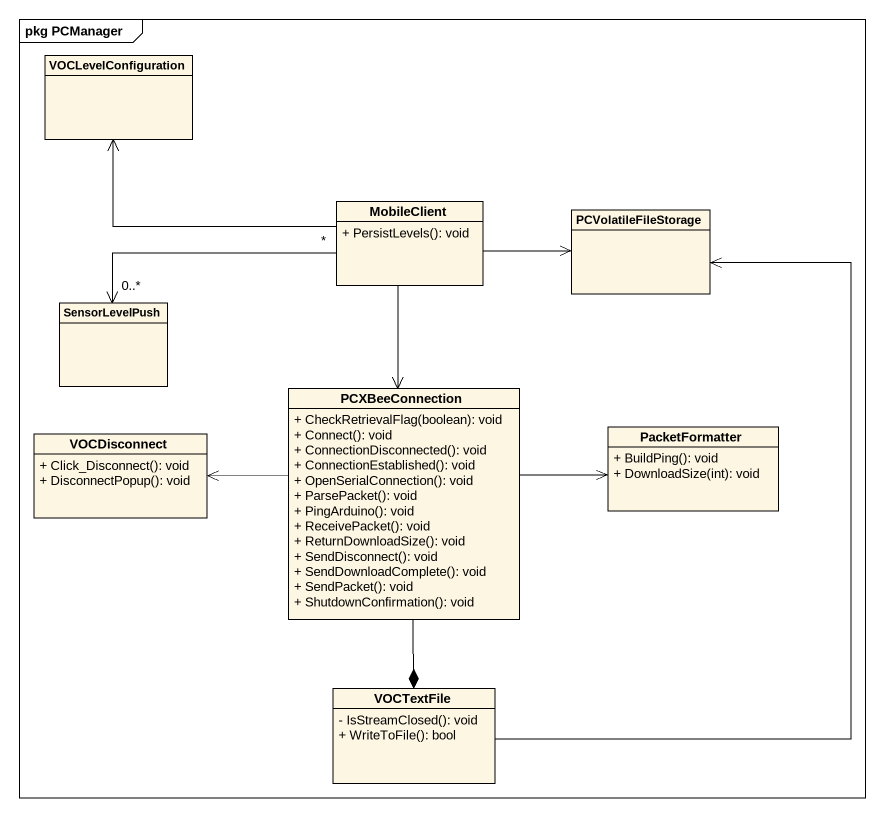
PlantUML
@startuml
mainframe pkg PCManager
hide circle
hide empty members
skinparam classAttributeIconSize 0
class VOCLevelConfiguration
class MobileClient {
  + PersistLevels(): void
}
class PCVolatileFileStorage
class SensorLevelPush
class PCXBeeConnection {
  + CheckRetrievalFlag(boolean): void
  + Connect(): void
  + ConnectionDisconnected(): void
  + ConnectionEstablished(): void
  + OpenSerialConnection(): void
  + ParsePacket(): void
  + PingArduino(): void
  + ReceivePacket(): void
  + ReturnDownloadSize(): void
  + SendDisconnect(): void
  + SendDownloadComplete(): void
  + SendPacket(): void
  + ShutdownConfirmation(): void
}
class VOCDisconnect {
  + Click_Disconnect(): void
  + DisconnectPopup(): void
}
class PacketFormatter {
  + BuildPing(): void
  + DownloadSize(int): void
}
class VOCTextFile {
  - IsStreamClosed(): void
  + WriteToFile(): bool
}
MobileClient -left-> VOCLevelConfiguration
MobileClient -right-> PCVolatileFileStorage
MobileClient "*" -left-> "0..*" SensorLevelPush
MobileClient --> PCXBeeConnection
PCXBeeConnection -left-> VOCDisconnect
PCXBeeConnection -right-> PacketFormatter
VOCTextFile -up-> PCVolatileFileStorage
VOCTextFile *-up- PCXBeeConnection
@enduml
